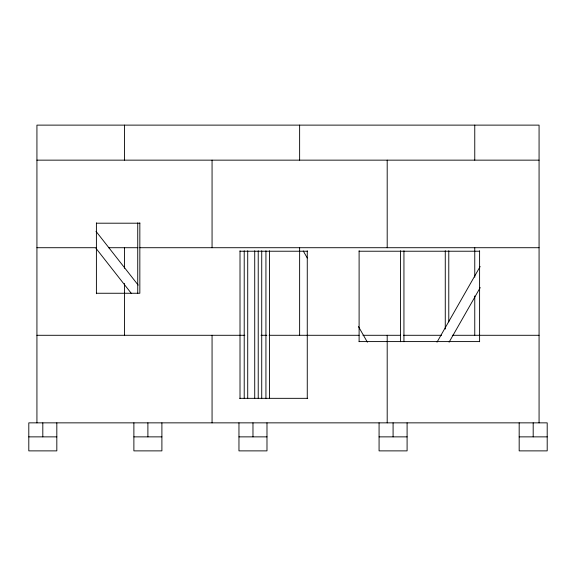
<?xml version="1.0" encoding="UTF-8"?>
<svg xmlns="http://www.w3.org/2000/svg" width="576" height="576" viewBox="0 0 576 576"><rect width="100%" height="100%" fill="white"/><g stroke="black" fill="none" stroke-linecap="round" stroke-linejoin="round"><path stroke-width="0.86" d="M436.997 342.187L480.139 266.544M449.093 342.187L480.226 287.597M36.929 160.15L539.071 160.15M96.401 223.2L139.838 223.2M36.929 247.716L96.401 247.716M108.41 247.716L137.966 247.716M139.838 247.716L539.071 247.716M240.012 251.222L307.267 251.222M359.107 251.222L479.599 251.222M96.401 293.256L139.838 293.256L139.838 222.876M36.929 335.29L244.843 335.29M261.007 335.29L266.846 335.29M269.093 335.29L359.107 335.29M362.945 335.29L400.68 335.29M403.373 335.29L441.533 335.29M452.311 335.29L539.071 335.29M359.107 341.59L479.599 341.59M239.623 398.333L307.721 398.333M28.8 436.867L56.822 436.867M133.884 436.867L161.899 436.867M238.961 436.867L266.983 436.867M379.073 436.867L407.095 436.867M519.178 436.867L547.2 436.867M95.998 231.307L138.175 285.098M95.962 248.292L131.479 293.587M358.488 326.592L367.38 342.187M303.242 250.942L307.246 257.962M539.071 422.856L539.071 125.122L36.929 125.122L36.929 422.856M533.189 422.856L533.189 436.867M519.178 422.856L519.178 450.878L547.2 450.878L547.2 422.856L28.8 422.856L28.8 450.878L56.822 450.878L56.822 422.856M479.599 250.769L479.599 341.726M474.761 125.122L474.761 160.15M474.761 247.716L474.761 277.207M474.761 295.97L474.761 335.29M448.776 250.769L448.776 321.854M445.27 250.726L445.27 329.054M407.095 422.856L407.095 450.878L379.073 450.878L379.073 422.856M403.942 250.769L403.942 341.726M400.435 250.769L400.435 341.726M393.084 422.856L393.084 436.867M387.194 160.15L387.194 247.716M387.194 335.29L387.194 422.856M359.107 250.726L359.107 341.726M307.267 250.769L307.267 398.333M299.628 125.122L299.628 160.15M299.628 247.716L299.628 335.29M269.438 250.769L269.438 398.333M266.983 422.856L266.983 450.878L238.961 450.878L238.961 422.856M265.932 250.769L265.932 398.333M261.727 250.769L261.727 398.333M258.228 250.769L258.228 398.333M254.722 250.769L254.722 398.333M252.972 422.856L252.972 436.867M247.716 250.769L247.716 398.333M244.217 250.769L244.217 398.333M240.012 250.769L240.012 398.333M212.062 160.15L212.062 247.716M212.062 335.29L212.062 422.856M161.899 422.856L161.899 450.878L133.884 450.878L133.884 422.856M147.895 422.856L147.895 436.867M137.736 222.876L137.736 293.191M124.495 125.122L124.495 160.15M124.495 247.716L124.495 268.272M124.495 283.464L124.495 335.29M96.401 222.876L96.401 293.731M42.811 422.856L42.811 436.867"/></g></svg>
